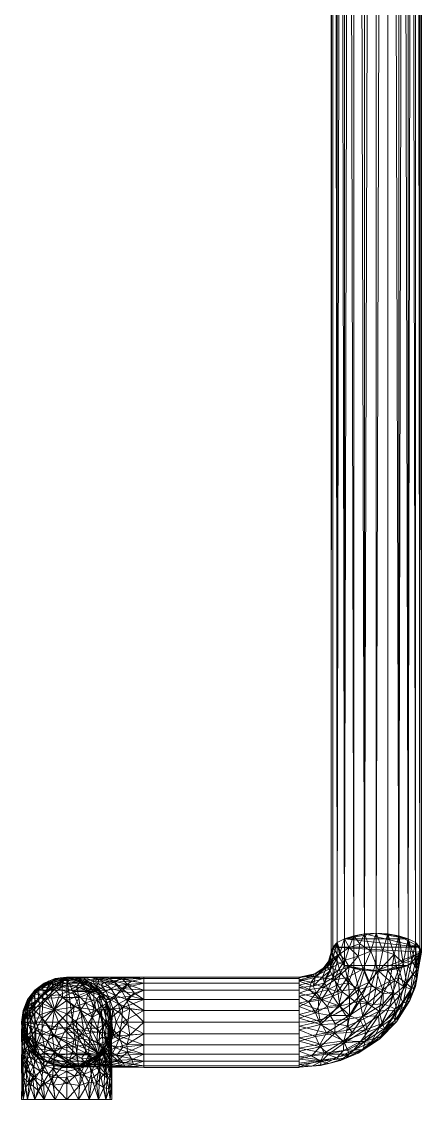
# Model space of a CAD drawing. Header units: inches. Extents: x -3033 to -2408, y 63 to 603.
# Drawn here: x -2909.86 to -2894.36, y 324.79 to 366.55 of the extents above; entities that cross this region are included whole.
import ezdxf

# ---------------------------------------------------------------- set-up
doc = ezdxf.new("R2010")
doc.units = ezdxf.units.IN
doc.header["$MEASUREMENT"] = 0
doc.layers.add('P-PIPE', color=3, linetype='Continuous', lineweight=9)
doc.layers.add('P-PIPE-CNTR', color=3, linetype='Continuous', lineweight=9)

# ---------------------------------------------------------------- blocks, each defined once
blk = doc.blocks.new('Elbow - Welded - Generic - Standard-1086409-07 - Penthouse Level')
at = {"layer": 'P-PIPE'}
mesh = blk.add_polyface(dxfattribs=at)
corners = [(-1.75, 2.992), (-1.916, 2.371), (-2.371, 1.916), (-2.992, 1.75), (-2.992, 1.69, 0.453), (-2.992, 1.516, 0.875), (-2.992, 1.237, 1.237), (-2.992, 0.875, 1.516), (-2.992, 0.453, 1.69), (-2.992, 0, 1.75), (-2.992, -0.453, 1.69), (-2.992, -0.875, 1.516), (-2.992, -1.237, 1.237), (-2.992, -1.516, 0.875), (-2.992, -1.69, 0.453), (-2.992, -1.75), (-1.527, -1.518), (-0.205, -0.844), (0.844, 0.205), (1.518, 1.527), (1.75, 2.992), (1.69, 2.992, 0.453), (1.516, 2.992, 0.875), (1.237, 2.992, 1.237), (0.875, 2.992, 1.516), (0.453, 2.992, 1.69), (0, 2.992, 1.75), (-0.453, 2.992, 1.69), (-0.875, 2.992, 1.516), (-1.237, 2.992, 1.237), (-1.516, 2.992, 0.875), (-1.69, 2.992, 0.453), (-0.122, 0.122, 1.387), (-1.118, 1.118, 1.716), (-1.733, 1.733, 1.262), (-1.259, -1.185, 0.849), (1.185, 1.259, 0.849), (0.09, 1.419, 1.686), (-1.419, -0.09, 1.686), (-2.018, 2.018, 0.674), (-0.704, 2.041, 1.673), (-2.041, 0.704, 1.673), (-1.926, -1.046, 1.288), (1.046, 1.926, 1.288), (-2.023, -1.565, 0.533), (1.565, 2.023, 0.533), (-1.432, 2.362, 1.161), (-2.362, 1.432, 1.161), (-0.208, 2.229, 1.747), (-2.229, 0.208, 1.747), (-2.173, -0.69, 1.567), (-1.093, -0.527, 1.431), (0.69, 2.173, 1.567), (0.527, 1.093, 1.431), (-1.201, 1.965, 1.484), (-1.965, 1.201, 1.484), (-2.175, -1.382, 0.969), (1.382, 2.175, 0.969), (-0.412, -0.577, 1.034), (0.525, 0.235, 0.938), (0.257, 2.252, 1.717), (-2.252, -0.257, 1.717), (-2.093, 2.093, 0.318), (-2.449, 1.795, 0.499), (-2.327, 1.682, 0.862), (-1.795, 2.449, 0.499), (-1.682, 2.327, 0.862), (-0.514, 1.476, 1.748), (-0.815, 0.619, 1.735), (-2.131, -1.614), (1.614, 2.131), (-1.497, 0.51, 1.747), (0.13, -0.468, 0.53), (-1.906, 1.888, 0.989), (-0.866, -1.181), (-0.61, -1.036, 0.463), (1.181, 0.866), (1.036, 0.61, 0.463), (-1.268, -1.381, 0.378), (1.381, 1.268, 0.378), (-0.635, 0.174, 1.612), (-0.017, 0.713, 1.579), (-1.051, 2.527, 1.439), (-2.527, 1.051, 1.439), (-0.303, 0.908, 1.701), (0.632, -0.005, 0.369), (0.32, -0.32), (0.735, 0.271, 0.656), (0.896, 0.715, 0.879), (0.647, 0.735, 1.183), (0.264, 0.229, 1.195), (0.086, -0.192, 1), (0.262, 0.569, 1.388), (0.857, 1.318, 1.269), (-0.639, 2.592, 1.642), (-2.592, 0.639, 1.642), (-1.146, -0.887, 1.168), (-1.055, 1.605, 1.64), (-1.487, 1.487, 1.522), (-1.604, 1.056, 1.64), (-0.519, -0.359, 1.299), (-0.347, -0.753, 0.726)]
mesh.append_faces([[corners[k] for k in face] for face in [(13, 56, 12), (16, 44, 69), (14, 44, 13), (26, 60, 25), (31, 66, 30), (2, 62, 1), (1, 65, 0), (17, 75, 74), (30, 46, 29), (11, 50, 10), (70, 45, 19), (76, 77, 18), (19, 79, 76), (86, 72, 17)]], dxfattribs={"vtx0": -1, "vtx1": -1})
mesh.append_faces([[corners[k] for k in face] for face in [(89, 59, 88), (14, 69, 44), (49, 41, 95), (56, 13, 44), (90, 91, 59), (93, 53, 89), (42, 50, 11), (41, 49, 71), (41, 55, 83), (97, 40, 54), (27, 94, 48), (100, 58, 91), (46, 54, 82), (47, 64, 5), (67, 33, 68), (39, 63, 64), (40, 67, 48), (34, 47, 55), (66, 73, 46), (24, 52, 43), (39, 62, 63), (45, 57, 36), (38, 71, 49), (45, 70, 21), (84, 80, 81), (57, 45, 22), (54, 46, 34), (76, 79, 77), (96, 51, 42), (38, 50, 51), (99, 97, 98), (1, 62, 65), (31, 65, 66), (52, 53, 93), (35, 42, 56), (77, 79, 36), (64, 73, 39), (40, 97, 67), (60, 48, 37), (61, 49, 9), (38, 68, 71), (51, 50, 42), (61, 50, 38), (96, 42, 35), (51, 100, 80), (60, 52, 25), (53, 52, 37), (81, 53, 37), (90, 59, 89), (34, 55, 98), (40, 94, 82), (47, 6, 83), (99, 33, 97), (35, 56, 44), (42, 12, 56), (23, 43, 57), (36, 57, 43), (78, 35, 44), (18, 77, 85), (59, 91, 72), (59, 87, 88), (48, 60, 26), (52, 60, 37), (50, 61, 10), (49, 61, 38), (65, 62, 39), (2, 63, 62), (64, 63, 4), (73, 47, 34), (65, 39, 66), (66, 39, 73), (30, 66, 46), (33, 99, 71), (37, 48, 67), (80, 68, 38), (67, 68, 84), (33, 71, 68), (101, 35, 75), (72, 86, 85), (47, 73, 64), (73, 34, 46), (74, 75, 78), (17, 72, 75), (101, 75, 72), (45, 79, 19), (87, 72, 85), (35, 78, 75), (16, 78, 44), (36, 79, 45), (51, 80, 38), (81, 80, 32), (81, 32, 92), (84, 81, 37), (46, 82, 29), (40, 82, 54), (83, 7, 95), (47, 83, 55), (67, 84, 37), (80, 84, 68), (87, 85, 77), (88, 77, 36), (72, 87, 59), (77, 88, 87), (43, 93, 36), (88, 36, 93), (90, 92, 32), (92, 89, 53), (100, 91, 90), (100, 90, 32), (91, 58, 101), (89, 92, 90), (81, 92, 53), (93, 89, 88), (52, 93, 43), (82, 94, 28), (48, 94, 40), (49, 95, 8), (83, 95, 41), (35, 58, 96), (100, 96, 58), (98, 97, 54), (67, 97, 33), (34, 98, 54), (98, 55, 99), (55, 41, 99), (71, 99, 41), (80, 100, 32), (96, 100, 51), (91, 101, 72), (35, 101, 58)]], dxfattribs={"vtx0": -1, "vtx1": -1, "vtx2": -1})
mesh.append_faces([[corners[k] for k in face] for face in [(42, 11, 12), (78, 16, 74), (47, 5, 6), (61, 9, 10), (57, 22, 23), (43, 23, 24), (45, 21, 22), (52, 24, 25), (82, 28, 29), (94, 27, 28), (64, 4, 5), (65, 31, 0)]], dxfattribs={"vtx0": -1, "vtx2": -1})
mesh.append_faces([[corners[k] for k in face] for face in [(7, 8, 95), (3, 4, 63), (6, 7, 83), (26, 27, 48), (8, 9, 49), (2, 3, 63), (86, 18, 85)]], dxfattribs={"vtx1": -1, "vtx2": -1})
mesh.append_faces([[corners[k] for k in face] for face in [(14, 15, 69), (70, 20, 21)]], dxfattribs={"vtx2": -1})
mesh = blk.add_polyface(dxfattribs=at)
corners = [(1.75, 2.992), (1.518, 1.527), (0.844, 0.205), (-0.205, -0.844), (-1.527, -1.518), (-2.992, -1.75), (-2.992, -1.69, -0.453), (-2.992, -1.516, -0.875), (-2.992, -1.237, -1.237), (-2.992, -0.875, -1.516), (-2.992, -0.453, -1.69), (-2.992, 0, -1.75), (-2.992, 0.453, -1.69), (-2.992, 0.875, -1.516), (-2.992, 1.237, -1.237), (-2.992, 1.516, -0.875), (-2.992, 1.69, -0.453), (-2.992, 1.75), (-2.371, 1.916), (-1.916, 2.371), (-1.75, 2.992), (-1.69, 2.992, -0.453), (-1.516, 2.992, -0.875), (-1.237, 2.992, -1.237), (-0.875, 2.992, -1.516), (-0.453, 2.992, -1.69), (0, 2.992, -1.75), (0.453, 2.992, -1.69), (0.875, 2.992, -1.516), (1.237, 2.992, -1.237), (1.516, 2.992, -0.875), (1.69, 2.992, -0.453), (-0.427, 0.427, -1.63), (-1.449, 1.449, -1.552), (0.813, 1.049, -1.193), (-1.049, -0.813, -1.193), (-2.007, 2.007, -0.71), (-1.608, 0.342, -1.75), (-0.342, 1.608, -1.75), (-2.123, 1.512, -1.198), (0.649, 1.857, -1.545), (1.334, 1.843, -0.927), (-1.857, -0.649, -1.545), (-1.843, -1.334, -0.927), (-1.499, 2.154, -1.193), (-2.166, 0.679, -1.666), (-0.679, 2.166, -1.666), (1.072, 2.137, -1.309), (0.251, 2.181, -1.714), (0.115, 1.236, -1.652), (1.585, 2.16, -0.553), (1.305, 1.143, -0.47), (-2.137, -1.072, -1.309), (-2.181, -0.251, -1.714), (-1.236, -0.115, -1.652), (-0.703, -1.031, -0.62), (0.161, -0.161, -0.955), (-2.16, -1.585, -0.553), (-2.09, 2.09, -0.339), (-2.352, 1.073, -1.457), (-1.073, 2.352, -1.457), (0.227, 0.613, -1.429), (-0.437, -0.173, -1.38), (-1.789, 2.441, -0.528), (-1.672, 2.321, -0.882), (-2.441, 1.789, -0.528), (-2.322, 1.67, -0.885), (-1.862, 1.88, -1.041), (-2.131, -1.614), (1.614, 2.131), (-1.688, 1.714, -1.305), (-1.909, 1.33, -1.431), (-1.785, 1.029, -1.609), (-1.039, 1.09, -1.73), (-1.597, 0.732, -1.717), (-1.328, 1.948, -1.417), (-1.036, 1.809, -1.601), (-0.759, 1.604, -1.712), (-2.351, 0.198, -1.745), (-0.198, 2.351, -1.745), (-1.394, -1.376, -0.556), (-0.866, -1.181), (0.121, -0.5, -0.469), (0.779, 0.291, -0.594), (-0.612, 0.875, -1.739), (-0.563, -1.055, -0.279), (-0.941, 0.35, -1.714), (-1.106, 0.653, -1.75), (-2.611, 1.387, -1.123), (0.703, 2.511, -1.588), (1.403, 2.503, -1.008), (-2.511, -0.703, -1.588), (-2.503, -1.403, -1.008), (-1.385, 2.63, -1.12), (1.181, 0.866), (1.092, 1.055, -0.852), (0.694, 0.482, -0.954), (0.314, 0.282, -1.19), (-1.162, -1.101, -0.916), (-0.512, -0.729, -0.934), (0.454, 1.214, -1.509), (-1.118, -0.503, -1.454), (0.32, -0.32)]
mesh.append_faces([[corners[k] for k in face] for face in [(15, 88, 14), (12, 78, 11), (18, 65, 17), (7, 57, 6), (26, 79, 25), (27, 48, 26), (25, 46, 24), (2, 51, 94), (81, 85, 3), (16, 66, 15), (68, 57, 4), (4, 80, 81), (102, 83, 2)]], dxfattribs={"vtx0": -1, "vtx1": -1})
mesh.append_faces([[corners[k] for k in face] for face in [(70, 67, 44), (37, 78, 45), (44, 67, 64), (65, 18, 58), (25, 79, 46), (72, 59, 71), (32, 49, 61), (86, 87, 84), (59, 45, 13), (57, 7, 92), (43, 52, 98), (57, 68, 6), (34, 47, 41), (91, 52, 9), (63, 64, 36), (98, 52, 35), (41, 50, 51), (90, 47, 29), (42, 53, 54), (65, 66, 16), (101, 54, 62), (57, 43, 80), (67, 70, 39), (48, 27, 89), (99, 82, 55), (47, 40, 89), (85, 82, 3), (72, 33, 73), (61, 49, 100), (41, 51, 95), (49, 38, 48), (53, 42, 91), (41, 90, 50), (24, 46, 60), (34, 40, 47), (36, 66, 65), (76, 77, 73), (58, 63, 36), (70, 44, 75), (45, 72, 74), (49, 48, 40), (79, 48, 38), (100, 34, 61), (49, 32, 84), (50, 31, 69), (51, 50, 1), (35, 52, 42), (92, 52, 43), (78, 53, 11), (84, 32, 86), (37, 54, 53), (54, 32, 62), (98, 99, 55), (61, 62, 32), (41, 95, 34), (43, 98, 80), (65, 58, 36), (88, 59, 14), (39, 70, 71), (75, 76, 33), (93, 60, 44), (97, 34, 96), (56, 99, 62), (62, 61, 97), (62, 35, 101), (19, 63, 58), (21, 64, 63), (93, 64, 22), (67, 66, 36), (88, 66, 39), (66, 67, 39), (36, 64, 67), (75, 44, 60), (39, 71, 59), (70, 33, 71), (72, 71, 33), (73, 33, 76), (59, 72, 45), (84, 73, 38), (45, 74, 37), (72, 73, 74), (87, 74, 73), (76, 60, 46), (33, 70, 75), (60, 76, 75), (76, 46, 77), (46, 38, 77), (38, 73, 77), (45, 78, 12), (53, 78, 37), (48, 79, 26), (46, 79, 38), (85, 80, 55), (4, 57, 80), (83, 82, 56), (83, 102, 82), (95, 96, 34), (83, 51, 2), (49, 84, 38), (32, 54, 86), (80, 85, 81), (82, 85, 55), (54, 37, 86), (87, 86, 37), (74, 87, 37), (73, 84, 87), (66, 88, 15), (59, 88, 39), (47, 89, 28), (48, 89, 40), (50, 90, 30), (47, 90, 41), (53, 91, 10), (52, 91, 42), (52, 92, 8), (57, 92, 43), (60, 93, 23), (64, 93, 44), (51, 83, 95), (96, 95, 83), (83, 56, 96), (97, 96, 56), (62, 97, 56), (34, 97, 61), (99, 98, 35), (80, 98, 55), (62, 99, 35), (82, 99, 56), (49, 40, 100), (34, 100, 40), (35, 42, 101), (54, 101, 42)]], dxfattribs={"vtx0": -1, "vtx1": -1, "vtx2": -1})
mesh.append_faces([[corners[k] for k in face] for face in [(45, 12, 13), (52, 8, 9), (92, 7, 8), (91, 9, 10), (50, 30, 31), (60, 23, 24), (50, 69, 1), (53, 10, 11), (64, 21, 22), (65, 16, 17), (51, 1, 94)]], dxfattribs={"vtx0": -1, "vtx2": -1})
mesh.append_faces([[corners[k] for k in face] for face in [(29, 30, 90), (13, 14, 59), (18, 19, 58), (20, 21, 63), (28, 29, 47), (22, 23, 93), (27, 28, 89), (19, 20, 63), (102, 3, 82)]], dxfattribs={"vtx1": -1, "vtx2": -1})
mesh.append_faces([[corners[k] for k in face] for face in [(31, 0, 69), (68, 5, 6)]], dxfattribs={"vtx2": -1})
mesh = blk.add_polyface(dxfattribs=at)
corners = [(1.75, 2.992), (1.69, 2.992, -0.453), (1.516, 2.992, -0.875), (1.237, 2.992, -1.237), (0.875, 2.992, -1.516), (0.453, 2.992, -1.69), (0, 2.992, -1.75), (-0.453, 2.992, -1.69), (-0.875, 2.992, -1.516), (-1.237, 2.992, -1.237), (-1.516, 2.992, -0.875), (-1.69, 2.992, -0.453), (-1.75, 2.992), (-1.69, 2.992, 0.453), (-1.516, 2.992, 0.875), (-1.237, 2.992, 1.237), (-0.875, 2.992, 1.516), (-0.453, 2.992, 1.69), (0, 2.992, 1.75), (0.453, 2.992, 1.69), (0.875, 2.992, 1.516), (1.237, 2.992, 1.237), (1.516, 2.992, 0.875), (1.69, 2.992, 0.453)]
mesh.append_faces([[corners[k] for k in face] for face in [(9, 6, 7, 8), (20, 18, 19), (13, 11, 12)]], dxfattribs={"vtx0": -1})
mesh.append_faces([[corners[k] for k in face] for face in [(13, 0, 6, 9)]], dxfattribs={"vtx0": -1, "vtx1": -1, "vtx2": -1, "vtx3": -1})
mesh.append_faces([[corners[k] for k in face] for face in [(20, 23, 17, 18)]], dxfattribs={"vtx0": -1, "vtx1": -1, "vtx3": -1})
mesh.append_faces([[corners[k] for k in face] for face in [(5, 6, 0), (23, 0, 13)]], dxfattribs={"vtx1": -1, "vtx2": -1})
mesh.append_faces([[corners[k] for k in face] for face in [(9, 10, 11, 13), (3, 4, 5, 0), (13, 14, 15, 23), (15, 16, 17, 23)]], dxfattribs={"vtx2": -1, "vtx3": -1})
mesh.append_faces([[corners[k] for k in face] for face in [(0, 1, 2, 3), (20, 21, 22, 23)]], dxfattribs={"vtx3": -1})
mesh = blk.add_polyface(dxfattribs=at)
corners = [(-2.992, -1.75), (-2.992, -1.69, 0.453), (-2.992, -1.516, 0.875), (-2.992, -1.237, 1.237), (-2.992, -0.875, 1.516), (-2.992, -0.453, 1.69), (-2.992, 0, 1.75), (-2.992, 0.453, 1.69), (-2.992, 0.875, 1.516), (-2.992, 1.237, 1.237), (-2.992, 1.516, 0.875), (-2.992, 1.69, 0.453), (-2.992, 1.75), (-2.992, 1.69, -0.453), (-2.992, 1.516, -0.875), (-2.992, 1.237, -1.237), (-2.992, 0.875, -1.516), (-2.992, 0.453, -1.69), (-2.992, 0, -1.75), (-2.992, -0.453, -1.69), (-2.992, -0.875, -1.516), (-2.992, -1.237, -1.237), (-2.992, -1.516, -0.875), (-2.992, -1.69, -0.453)]
mesh.append_faces([[corners[k] for k in face] for face in [(11, 0, 9, 10)]], dxfattribs={"vtx0": -1, "vtx1": -1})
mesh.append_faces([[corners[k] for k in face] for face in [(7, 1, 4)]], dxfattribs={"vtx0": -1, "vtx1": -1, "vtx2": -1})
mesh.append_faces([[corners[k] for k in face] for face in [(15, 18, 0, 11)]], dxfattribs={"vtx0": -1, "vtx1": -1, "vtx2": -1, "vtx3": -1})
mesh.append_faces([[corners[k] for k in face] for face in [(0, 18, 19)]], dxfattribs={"vtx0": -1, "vtx2": -1})
mesh.append_faces([[corners[k] for k in face] for face in [(9, 0, 1, 7)]], dxfattribs={"vtx0": -1, "vtx2": -1, "vtx3": -1})
mesh.append_faces([[corners[k] for k in face] for face in [(17, 18, 15, 16), (12, 13, 11)]], dxfattribs={"vtx1": -1})
mesh.append_faces([[corners[k] for k in face] for face in [(22, 23, 0, 21), (7, 8, 9), (2, 3, 4, 1)]], dxfattribs={"vtx2": -1})
mesh.append_faces([[corners[k] for k in face] for face in [(13, 14, 15, 11), (19, 20, 21, 0)]], dxfattribs={"vtx2": -1, "vtx3": -1})
mesh.append_faces([[corners[k] for k in face] for face in [(4, 5, 6, 7)]], dxfattribs={"vtx3": -1})

msp = doc.modelspace()

# ---------------------------------------------------------------- linework, layer by layer
at = {"layer": 'P-PIPE-CNTR', "color": 1}
for p, q in [((-2896.106, 330.499, 1194.06), (-2896.106, 486.122, 1122.111)), ((-2896.106, 330.499, 1194.06), (-2896.106, 486.122, 1122.111)), ((-2908.106, 327.784, 1243.008), (-2908.106, 327.784, 1198.307)), ((-2908.106, 327.784, 1243.008), (-2908.106, 327.784, 1198.307)), ((-2905.114, 327.784, 1195.315), (-2899.098, 327.784, 1195.315)), ((-2905.114, 327.784, 1195.315), (-2899.098, 327.784, 1195.315))]:
    msp.add_line(p, q, dxfattribs=at)
at = {"layer": 'P-PIPE-CNTR', "color": 1, "extrusion": (0, 0.419649, 0.907686)}
msp.add_arc((2899.098, 201.097, 1222.525), 2.992, 90, 180, dxfattribs=at)
at = {"layer": 'P-PIPE-CNTR', "color": 1, "extrusion": (1, 0, 0)}
msp.add_arc((324.791, 1243.008, -2908.106), 2.992, 0, 90, dxfattribs=at)
at = {"layer": 'P-PIPE-CNTR', "color": 1, "extrusion": (0, -1, 0)}
msp.add_arc((-2905.114, 1198.307, -327.784), 2.992, 180, 270, dxfattribs=at)

# ---------------------------------------------------------------- block references
at = {"layer": 'P-PIPE', "color": 1, "extrusion": (0, 0.419649, 0.907686), "rotation": 180}
msp.add_blockref('Elbow - Welded - Generic - Standard-1086409-07 - Penthouse Level', (2896.106, 204.089, 1222.525), dxfattribs=at)
at = {"layer": 'P-PIPE', "color": 1, "extrusion": (1, 0, 0), "rotation": 90}
msp.add_blockref('Elbow - Welded - Generic - Standard-1086409-07 - Penthouse Level', (327.784, 1246, -2908.106), dxfattribs=at)
at = {"layer": 'P-PIPE', "color": 1, "extrusion": (0, -1, 0), "rotation": 270}
msp.add_blockref('Elbow - Welded - Generic - Standard-1086409-07 - Penthouse Level', (-2908.106, 1195.315, -327.784), dxfattribs=at)

# ---------------------------------------------------------------- meshes
at = {"layer": 'P-PIPE', "color": 1}
mesh = msp.add_polyface(dxfattribs=at)
corners = [(-2897.856, 330.499, 1194.06), (-2897.797, 330.69, 1194.471), (-2897.622, 330.867, 1194.854), (-2897.344, 331.019, 1195.183), (-2896.981, 331.135, 1195.435), (-2896.559, 331.209, 1195.594), (-2896.106, 331.234, 1195.648), (-2896.106, 486.856, 1123.699), (-2896.559, 486.831, 1123.645), (-2896.981, 486.758, 1123.487), (-2897.344, 486.641, 1123.234), (-2897.622, 486.489, 1122.905), (-2897.797, 486.312, 1122.522), (-2897.856, 486.122, 1122.111)]
mesh.append_faces([[corners[k] for k in face] for face in [(0, 12, 13)]], dxfattribs={"vtx0": -1, "color": 1})
mesh.append_faces([[corners[k] for k in face] for face in [(5, 7, 8), (9, 3, 4), (10, 2, 3), (12, 0, 1)]], dxfattribs={"vtx0": -1, "vtx2": -1, "color": 1})
mesh.append_faces([[corners[k] for k in face] for face in [(6, 7, 5)]], dxfattribs={"vtx1": -1, "color": 1})
mesh.append_faces([[corners[k] for k in face] for face in [(9, 10, 3), (10, 11, 2)]], dxfattribs={"vtx1": -1, "vtx2": -1, "color": 1})
mesh.append_faces([[corners[k] for k in face] for face in [(8, 9, 4, 5), (11, 12, 1, 2)]], dxfattribs={"vtx1": -1, "vtx3": -1, "color": 1})
mesh = msp.add_polyface(dxfattribs=at)
corners = [(-2896.106, 331.234, 1195.648), (-2895.653, 331.209, 1195.594), (-2895.231, 331.135, 1195.435), (-2894.869, 331.019, 1195.183), (-2894.591, 330.867, 1194.854), (-2894.416, 330.69, 1194.471), (-2894.356, 330.499, 1194.06), (-2894.356, 486.122, 1122.111), (-2894.416, 486.312, 1122.522), (-2894.591, 486.489, 1122.905), (-2894.869, 486.641, 1123.234), (-2895.231, 486.758, 1123.487), (-2895.653, 486.831, 1123.645), (-2896.106, 486.856, 1123.699)]
mesh.append_faces([[corners[k] for k in face] for face in [(0, 12, 13)]], dxfattribs={"vtx0": -1, "color": 1})
mesh.append_faces([[corners[k] for k in face] for face in [(6, 8, 5)]], dxfattribs={"vtx0": -1, "vtx1": -1, "color": 1})
mesh.append_faces([[corners[k] for k in face] for face in [(9, 3, 4), (10, 2, 3), (12, 0, 1)]], dxfattribs={"vtx0": -1, "vtx2": -1, "color": 1})
mesh.append_faces([[corners[k] for k in face] for face in [(7, 8, 6)]], dxfattribs={"vtx1": -1, "color": 1})
mesh.append_faces([[corners[k] for k in face] for face in [(9, 10, 3), (10, 11, 2)]], dxfattribs={"vtx1": -1, "vtx2": -1, "color": 1})
mesh.append_faces([[corners[k] for k in face] for face in [(8, 9, 4, 5), (11, 12, 1, 2)]], dxfattribs={"vtx1": -1, "vtx3": -1, "color": 1})
mesh = msp.add_polyface(dxfattribs=at)
corners = [(-2896.106, 329.765, 1192.471), (-2896.559, 329.79, 1192.525), (-2896.981, 329.863, 1192.684), (-2897.344, 329.98, 1192.936), (-2897.622, 330.132, 1193.265), (-2897.797, 330.309, 1193.649), (-2897.856, 330.499, 1194.06), (-2897.856, 486.122, 1122.111), (-2897.797, 485.932, 1121.7), (-2897.622, 485.755, 1121.317), (-2897.344, 485.603, 1120.988), (-2896.981, 485.486, 1120.735), (-2896.559, 485.413, 1120.577), (-2896.106, 485.388, 1120.522)]
mesh.append_faces([[corners[k] for k in face] for face in [(5, 8, 4), (2, 11, 1)]], dxfattribs={"vtx0": -1, "vtx1": -1, "color": 1})
mesh.append_faces([[corners[k] for k in face] for face in [(4, 8, 9), (9, 3, 4), (1, 11, 12), (10, 2, 3)]], dxfattribs={"vtx0": -1, "vtx2": -1, "color": 1})
mesh.append_faces([[corners[k] for k in face] for face in [(7, 8, 5, 6)]], dxfattribs={"vtx1": -1, "color": 1})
mesh.append_faces([[corners[k] for k in face] for face in [(9, 10, 3), (10, 11, 2)]], dxfattribs={"vtx1": -1, "vtx2": -1, "color": 1})
mesh.append_faces([[corners[k] for k in face] for face in [(12, 13, 0, 1)]], dxfattribs={"vtx3": -1, "color": 1})
mesh = msp.add_polyface(dxfattribs=at)
corners = [(-2894.356, 330.499, 1194.06), (-2894.416, 330.309, 1193.649), (-2894.591, 330.132, 1193.265), (-2894.869, 329.98, 1192.936), (-2895.231, 329.863, 1192.684), (-2895.653, 329.79, 1192.525), (-2896.106, 329.765, 1192.471), (-2896.106, 485.388, 1120.522), (-2895.653, 485.413, 1120.577), (-2895.231, 485.486, 1120.735), (-2894.869, 485.603, 1120.988), (-2894.591, 485.755, 1121.317), (-2894.416, 485.932, 1121.7), (-2894.356, 486.122, 1122.111)]
mesh.append_faces([[corners[k] for k in face] for face in [(5, 8, 4), (2, 11, 1)]], dxfattribs={"vtx0": -1, "vtx1": -1, "color": 1})
mesh.append_faces([[corners[k] for k in face] for face in [(4, 8, 9), (9, 3, 4), (1, 11, 12), (10, 2, 3)]], dxfattribs={"vtx0": -1, "vtx2": -1, "color": 1})
mesh.append_faces([[corners[k] for k in face] for face in [(7, 8, 5, 6)]], dxfattribs={"vtx1": -1, "color": 1})
mesh.append_faces([[corners[k] for k in face] for face in [(9, 10, 3), (10, 11, 2)]], dxfattribs={"vtx1": -1, "vtx2": -1, "color": 1})
mesh.append_faces([[corners[k] for k in face] for face in [(12, 13, 0, 1)]], dxfattribs={"vtx3": -1, "color": 1})
mesh = msp.add_polyface(dxfattribs=at)
corners = [(-2894.356, 330.499, 1194.06), (-2894.416, 330.69, 1194.471), (-2894.591, 330.867, 1194.854), (-2894.869, 331.019, 1195.183), (-2895.231, 331.135, 1195.435), (-2895.653, 331.209, 1195.594), (-2896.106, 331.234, 1195.648), (-2896.559, 331.209, 1195.594), (-2896.981, 331.135, 1195.435), (-2897.344, 331.019, 1195.183), (-2897.622, 330.867, 1194.854), (-2897.797, 330.69, 1194.471), (-2897.856, 330.499, 1194.06), (-2897.797, 330.309, 1193.649), (-2897.622, 330.132, 1193.265), (-2897.344, 329.98, 1192.936), (-2896.981, 329.863, 1192.684), (-2896.559, 329.79, 1192.525), (-2896.106, 329.765, 1192.471), (-2895.653, 329.79, 1192.525), (-2895.231, 329.863, 1192.684), (-2894.869, 329.98, 1192.936), (-2894.591, 330.132, 1193.265), (-2894.416, 330.309, 1193.649)]
mesh.append_faces([[corners[k] for k in face] for face in [(10, 15, 9), (15, 10, 14)]], dxfattribs={"vtx0": -1, "vtx1": -1, "color": 1})
mesh.append_faces([[corners[k] for k in face] for face in [(14, 10, 12), (6, 9, 3), (2, 22, 0), (15, 18, 21)]], dxfattribs={"vtx0": -1, "vtx1": -1, "vtx2": -1, "color": 1})
mesh.append_faces([[corners[k] for k in face] for face in [(9, 15, 21, 3)]], dxfattribs={"vtx0": -1, "vtx1": -1, "vtx2": -1, "vtx3": -1, "color": 1})
mesh.append_faces([[corners[k] for k in face] for face in [(9, 6, 7), (22, 2, 3)]], dxfattribs={"vtx0": -1, "vtx2": -1, "color": 1})
mesh.append_faces([[corners[k] for k in face] for face in [(11, 12, 10), (8, 9, 7), (13, 14, 12), (16, 17, 15), (20, 21, 19)]], dxfattribs={"vtx1": -1, "color": 1})
mesh.append_faces([[corners[k] for k in face] for face in [(17, 18, 15), (18, 19, 21), (21, 22, 3), (5, 6, 3)]], dxfattribs={"vtx1": -1, "vtx2": -1, "color": 1})
mesh.append_faces([[corners[k] for k in face] for face in [(3, 4, 5), (0, 1, 2), (22, 23, 0)]], dxfattribs={"vtx2": -1, "color": 1})
mesh = msp.add_polyface(dxfattribs=at)
corners = [(-2906.356, 327.784, 1243.008), (-2906.416, 328.236, 1243.008), (-2906.591, 328.659, 1243.008), (-2906.869, 329.021, 1243.008), (-2907.231, 329.299, 1243.008), (-2907.653, 329.474, 1243.008), (-2908.106, 329.534, 1243.008), (-2908.559, 329.474, 1243.008), (-2908.981, 329.299, 1243.008), (-2909.344, 329.021, 1243.008), (-2909.622, 328.659, 1243.008), (-2909.797, 328.236, 1243.008), (-2909.856, 327.784, 1243.008), (-2909.797, 327.331, 1243.008), (-2909.622, 326.909, 1243.008), (-2909.344, 326.546, 1243.008), (-2908.981, 326.268, 1243.008), (-2908.559, 326.093, 1243.008), (-2908.106, 326.034, 1243.008), (-2907.653, 326.093, 1243.008), (-2907.231, 326.268, 1243.008), (-2906.869, 326.546, 1243.008), (-2906.591, 326.909, 1243.008), (-2906.416, 327.331, 1243.008)]
mesh.append_faces([[corners[k] for k in face] for face in [(3, 22, 2)]], dxfattribs={"vtx0": -1, "vtx1": -1, "color": 1})
mesh.append_faces([[corners[k] for k in face] for face in [(15, 21, 9, 10)]], dxfattribs={"vtx0": -1, "vtx1": -1, "vtx3": -1, "color": 1})
mesh.append_faces([[corners[k] for k in face] for face in [(23, 0, 22), (17, 18, 16)]], dxfattribs={"vtx1": -1, "color": 1})
mesh.append_faces([[corners[k] for k in face] for face in [(21, 22, 3, 9), (14, 15, 10, 12)]], dxfattribs={"vtx1": -1, "vtx2": -1, "vtx3": -1, "color": 1})
mesh.append_faces([[corners[k] for k in face] for face in [(20, 21, 15, 16), (3, 4, 8, 9)]], dxfattribs={"vtx1": -1, "vtx3": -1, "color": 1})
mesh.append_faces([[corners[k] for k in face] for face in [(4, 5, 6), (12, 13, 14), (10, 11, 12)]], dxfattribs={"vtx2": -1, "color": 1})
mesh.append_faces([[corners[k] for k in face] for face in [(18, 19, 20, 16), (0, 1, 2, 22), (6, 7, 8, 4)]], dxfattribs={"vtx2": -1, "vtx3": -1, "color": 1})
mesh = msp.add_polyface(dxfattribs=at)
corners = [(-2906.356, 327.784, 1198.307), (-2906.416, 327.331, 1198.307), (-2906.591, 326.909, 1198.307), (-2906.869, 326.546, 1198.307), (-2907.231, 326.268, 1198.307), (-2907.653, 326.093, 1198.307), (-2908.106, 326.034, 1198.307), (-2908.559, 326.093, 1198.307), (-2908.981, 326.268, 1198.307), (-2909.344, 326.546, 1198.307), (-2909.622, 326.909, 1198.307), (-2909.797, 327.331, 1198.307), (-2909.856, 327.784, 1198.307), (-2909.797, 328.236, 1198.307), (-2909.622, 328.659, 1198.307), (-2909.344, 329.021, 1198.307), (-2908.981, 329.299, 1198.307), (-2908.559, 329.474, 1198.307), (-2908.106, 329.534, 1198.307), (-2907.653, 329.474, 1198.307), (-2907.231, 329.299, 1198.307), (-2906.869, 329.021, 1198.307), (-2906.591, 328.659, 1198.307), (-2906.416, 328.236, 1198.307)]
mesh.append_faces([[corners[k] for k in face] for face in [(0, 22, 23), (18, 16, 17), (8, 6, 7)]], dxfattribs={"vtx0": -1, "color": 1})
mesh.append_faces([[corners[k] for k in face] for face in [(22, 2, 21), (16, 21, 15)]], dxfattribs={"vtx0": -1, "vtx1": -1, "color": 1})
mesh.append_faces([[corners[k] for k in face] for face in [(3, 9, 15)]], dxfattribs={"vtx0": -1, "vtx1": -1, "vtx2": -1, "color": 1})
mesh.append_faces([[corners[k] for k in face] for face in [(9, 3, 4, 8)]], dxfattribs={"vtx0": -1, "vtx2": -1, "color": 1})
mesh.append_faces([[corners[k] for k in face] for face in [(21, 2, 3, 15)]], dxfattribs={"vtx0": -1, "vtx2": -1, "vtx3": -1, "color": 1})
mesh.append_faces([[corners[k] for k in face] for face in [(20, 21, 16, 18)]], dxfattribs={"vtx1": -1, "vtx2": -1, "vtx3": -1, "color": 1})
mesh.append_faces([[corners[k] for k in face] for face in [(9, 10, 14, 15)]], dxfattribs={"vtx1": -1, "vtx3": -1, "color": 1})
mesh.append_faces([[corners[k] for k in face] for face in [(18, 19, 20), (12, 13, 14)]], dxfattribs={"vtx2": -1, "color": 1})
mesh.append_faces([[corners[k] for k in face] for face in [(0, 1, 2, 22), (4, 5, 6, 8), (10, 11, 12, 14)]], dxfattribs={"vtx2": -1, "vtx3": -1, "color": 1})
mesh = msp.add_polyface(dxfattribs=at)
corners = [(-2909.856, 327.784, 1243.008), (-2909.797, 328.236, 1243.008), (-2909.622, 328.659, 1243.008), (-2909.344, 329.021, 1243.008), (-2908.981, 329.299, 1243.008), (-2908.559, 329.474, 1243.008), (-2908.106, 329.534, 1243.008), (-2908.106, 329.534, 1198.307), (-2908.559, 329.474, 1198.307), (-2908.981, 329.299, 1198.307), (-2909.344, 329.021, 1198.307), (-2909.622, 328.659, 1198.307), (-2909.797, 328.236, 1198.307), (-2909.856, 327.784, 1198.307)]
mesh.append_faces([[corners[k] for k in face] for face in [(7, 8, 5, 6)]], dxfattribs={"vtx1": -1, "color": 1})
mesh.append_faces([[corners[k] for k in face] for face in [(8, 9, 4, 5), (3, 4, 9, 10), (11, 12, 1, 2), (2, 3, 10, 11)]], dxfattribs={"vtx1": -1, "vtx3": -1, "color": 1})
mesh.append_faces([[corners[k] for k in face] for face in [(12, 13, 0, 1)]], dxfattribs={"vtx3": -1, "color": 1})
mesh = msp.add_polyface(dxfattribs=at)
corners = [(-2908.106, 329.534, 1243.008), (-2907.653, 329.474, 1243.008), (-2907.231, 329.299, 1243.008), (-2906.869, 329.021, 1243.008), (-2906.591, 328.659, 1243.008), (-2906.416, 328.236, 1243.008), (-2906.356, 327.784, 1243.008), (-2906.356, 327.784, 1198.307), (-2906.416, 328.236, 1198.307), (-2906.591, 328.659, 1198.307), (-2906.869, 329.021, 1198.307), (-2907.231, 329.299, 1198.307), (-2907.653, 329.474, 1198.307), (-2908.106, 329.534, 1198.307)]
mesh.append_faces([[corners[k] for k in face] for face in [(8, 9, 4, 5), (3, 4, 9, 10), (11, 12, 1, 2), (2, 3, 10, 11)]], dxfattribs={"vtx1": -1, "vtx3": -1, "color": 1})
mesh.append_faces([[corners[k] for k in face] for face in [(6, 7, 8, 5)]], dxfattribs={"vtx2": -1, "color": 1})
mesh.append_faces([[corners[k] for k in face] for face in [(12, 13, 0, 1)]], dxfattribs={"vtx3": -1, "color": 1})
mesh = msp.add_polyface(dxfattribs=at)
corners = [(-2905.114, 326.034, 1195.315), (-2905.114, 326.093, 1195.768), (-2905.114, 326.268, 1196.19), (-2905.114, 326.546, 1196.553), (-2905.114, 326.909, 1196.831), (-2905.114, 327.331, 1197.006), (-2905.114, 327.784, 1197.065), (-2905.114, 328.236, 1197.006), (-2905.114, 328.659, 1196.831), (-2905.114, 329.021, 1196.553), (-2905.114, 329.299, 1196.19), (-2905.114, 329.474, 1195.768), (-2905.114, 329.534, 1195.315), (-2905.114, 329.474, 1194.862), (-2905.114, 329.299, 1194.44), (-2905.114, 329.021, 1194.078), (-2905.114, 328.659, 1193.8), (-2905.114, 328.236, 1193.625), (-2905.114, 327.784, 1193.565), (-2905.114, 327.331, 1193.625), (-2905.114, 326.909, 1193.8), (-2905.114, 326.546, 1194.078), (-2905.114, 326.268, 1194.44), (-2905.114, 326.093, 1194.862)]
mesh.append_faces([[corners[k] for k in face] for face in [(4, 1, 2, 3), (13, 11, 12)]], dxfattribs={"vtx0": -1, "color": 1})
mesh.append_faces([[corners[k] for k in face] for face in [(18, 6, 16, 17)]], dxfattribs={"vtx0": -1, "vtx1": -1, "color": 1})
mesh.append_faces([[corners[k] for k in face] for face in [(4, 20, 23), (8, 11, 16)]], dxfattribs={"vtx0": -1, "vtx1": -1, "vtx2": -1, "color": 1})
mesh.append_faces([[corners[k] for k in face] for face in [(13, 15, 16, 11)]], dxfattribs={"vtx0": -1, "vtx2": -1, "vtx3": -1, "color": 1})
mesh.append_faces([[corners[k] for k in face] for face in [(22, 23, 20, 21), (14, 15, 13)]], dxfattribs={"vtx1": -1, "color": 1})
mesh.append_faces([[corners[k] for k in face] for face in [(18, 19, 20, 4), (23, 0, 1, 4), (4, 5, 6, 18), (6, 7, 8, 16)]], dxfattribs={"vtx2": -1, "vtx3": -1, "color": 1})
mesh.append_faces([[corners[k] for k in face] for face in [(8, 9, 10, 11)]], dxfattribs={"vtx3": -1, "color": 1})
mesh = msp.add_polyface(dxfattribs=at)
corners = [(-2905.114, 329.534, 1195.315), (-2905.114, 329.474, 1195.768), (-2905.114, 329.299, 1196.19), (-2905.114, 329.021, 1196.553), (-2905.114, 328.659, 1196.831), (-2905.114, 328.236, 1197.006), (-2905.114, 327.784, 1197.065), (-2899.098, 327.784, 1197.065), (-2899.098, 328.236, 1197.006), (-2899.098, 328.659, 1196.831), (-2899.098, 329.021, 1196.553), (-2899.098, 329.299, 1196.19), (-2899.098, 329.474, 1195.768), (-2899.098, 329.534, 1195.315)]
mesh.append_faces([[corners[k] for k in face] for face in [(7, 8, 5, 6)]], dxfattribs={"vtx1": -1, "color": 1})
mesh.append_faces([[corners[k] for k in face] for face in [(8, 9, 4, 5), (3, 4, 9, 10), (11, 12, 1, 2), (2, 3, 10, 11)]], dxfattribs={"vtx1": -1, "vtx3": -1, "color": 1})
mesh.append_faces([[corners[k] for k in face] for face in [(12, 13, 0, 1)]], dxfattribs={"vtx3": -1, "color": 1})
mesh = msp.add_polyface(dxfattribs=at)
corners = [(-2905.114, 327.784, 1193.565), (-2905.114, 328.236, 1193.625), (-2905.114, 328.659, 1193.8), (-2905.114, 329.021, 1194.078), (-2905.114, 329.299, 1194.44), (-2905.114, 329.474, 1194.862), (-2905.114, 329.534, 1195.315), (-2899.098, 329.534, 1195.315), (-2899.098, 329.474, 1194.862), (-2899.098, 329.299, 1194.44), (-2899.098, 329.021, 1194.078), (-2899.098, 328.659, 1193.8), (-2899.098, 328.236, 1193.625), (-2899.098, 327.784, 1193.565)]
mesh.append_faces([[corners[k] for k in face] for face in [(7, 8, 5, 6)]], dxfattribs={"vtx1": -1, "color": 1})
mesh.append_faces([[corners[k] for k in face] for face in [(8, 9, 4, 5), (3, 4, 9, 10), (11, 12, 1, 2), (2, 3, 10, 11)]], dxfattribs={"vtx1": -1, "vtx3": -1, "color": 1})
mesh.append_faces([[corners[k] for k in face] for face in [(12, 13, 0, 1)]], dxfattribs={"vtx3": -1, "color": 1})
mesh = msp.add_polyface(dxfattribs=at)
corners = [(-2899.098, 326.034, 1195.315), (-2899.098, 326.093, 1194.862), (-2899.098, 326.268, 1194.44), (-2899.098, 326.546, 1194.078), (-2899.098, 326.909, 1193.8), (-2899.098, 327.331, 1193.625), (-2899.098, 327.784, 1193.565), (-2899.098, 328.236, 1193.625), (-2899.098, 328.659, 1193.8), (-2899.098, 329.021, 1194.078), (-2899.098, 329.299, 1194.44), (-2899.098, 329.474, 1194.862), (-2899.098, 329.534, 1195.315), (-2899.098, 329.474, 1195.768), (-2899.098, 329.299, 1196.19), (-2899.098, 329.021, 1196.553), (-2899.098, 328.659, 1196.831), (-2899.098, 328.236, 1197.006), (-2899.098, 327.784, 1197.065), (-2899.098, 327.331, 1197.006), (-2899.098, 326.909, 1196.831), (-2899.098, 326.546, 1196.553), (-2899.098, 326.268, 1196.19), (-2899.098, 326.093, 1195.768)]
mesh.append_faces([[corners[k] for k in face] for face in [(4, 1, 2, 3), (11, 9, 10), (18, 16, 17), (8, 6, 7)]], dxfattribs={"vtx0": -1, "color": 1})
mesh.append_faces([[corners[k] for k in face] for face in [(8, 13, 16)]], dxfattribs={"vtx0": -1, "vtx1": -1, "vtx2": -1, "color": 1})
mesh.append_faces([[corners[k] for k in face] for face in [(20, 1, 4, 6), (18, 6, 8, 16)]], dxfattribs={"vtx0": -1, "vtx1": -1, "vtx2": -1, "vtx3": -1, "color": 1})
mesh.append_faces([[corners[k] for k in face] for face in [(22, 23, 20, 21), (12, 13, 11)]], dxfattribs={"vtx1": -1, "color": 1})
mesh.append_faces([[corners[k] for k in face] for face in [(8, 9, 11, 13)]], dxfattribs={"vtx1": -1, "vtx2": -1, "vtx3": -1, "color": 1})
mesh.append_faces([[corners[k] for k in face] for face in [(4, 5, 6), (14, 15, 16, 13)]], dxfattribs={"vtx2": -1, "color": 1})
mesh.append_faces([[corners[k] for k in face] for face in [(23, 0, 1, 20), (18, 19, 20, 6)]], dxfattribs={"vtx2": -1, "vtx3": -1, "color": 1})
mesh = msp.add_polyface(dxfattribs=at)
corners = [(-2908.106, 326.034, 1243.008), (-2908.559, 326.093, 1243.008), (-2908.981, 326.268, 1243.008), (-2909.344, 326.546, 1243.008), (-2909.622, 326.909, 1243.008), (-2909.797, 327.331, 1243.008), (-2909.856, 327.784, 1243.008), (-2909.856, 327.784, 1198.307), (-2909.797, 327.331, 1198.307), (-2909.622, 326.909, 1198.307), (-2909.344, 326.546, 1198.307), (-2908.981, 326.268, 1198.307), (-2908.559, 326.093, 1198.307), (-2908.106, 326.034, 1198.307)]
mesh.append_faces([[corners[k] for k in face] for face in [(7, 8, 5, 6)]], dxfattribs={"vtx1": -1, "color": 1})
mesh.append_faces([[corners[k] for k in face] for face in [(8, 9, 4, 5), (3, 4, 9, 10), (11, 12, 1, 2), (2, 3, 10, 11)]], dxfattribs={"vtx1": -1, "vtx3": -1, "color": 1})
mesh.append_faces([[corners[k] for k in face] for face in [(12, 13, 0, 1)]], dxfattribs={"vtx3": -1, "color": 1})
mesh = msp.add_polyface(dxfattribs=at)
corners = [(-2906.356, 327.784, 1243.008), (-2906.416, 327.331, 1243.008), (-2906.591, 326.909, 1243.008), (-2906.869, 326.546, 1243.008), (-2907.231, 326.268, 1243.008), (-2907.653, 326.093, 1243.008), (-2908.106, 326.034, 1243.008), (-2908.106, 326.034, 1198.307), (-2907.653, 326.093, 1198.307), (-2907.231, 326.268, 1198.307), (-2906.869, 326.546, 1198.307), (-2906.591, 326.909, 1198.307), (-2906.416, 327.331, 1198.307), (-2906.356, 327.784, 1198.307)]
mesh.append_faces([[corners[k] for k in face] for face in [(7, 8, 5, 6)]], dxfattribs={"vtx1": -1, "color": 1})
mesh.append_faces([[corners[k] for k in face] for face in [(8, 9, 4, 5), (3, 4, 9, 10), (11, 12, 1, 2), (2, 3, 10, 11)]], dxfattribs={"vtx1": -1, "vtx3": -1, "color": 1})
mesh.append_faces([[corners[k] for k in face] for face in [(12, 13, 0, 1)]], dxfattribs={"vtx3": -1, "color": 1})
mesh = msp.add_polyface(dxfattribs=at)
corners = [(-2905.114, 327.784, 1197.065), (-2905.114, 327.331, 1197.006), (-2905.114, 326.909, 1196.831), (-2905.114, 326.546, 1196.553), (-2905.114, 326.268, 1196.19), (-2905.114, 326.093, 1195.768), (-2905.114, 326.034, 1195.315), (-2899.098, 326.034, 1195.315), (-2899.098, 326.093, 1195.768), (-2899.098, 326.268, 1196.19), (-2899.098, 326.546, 1196.553), (-2899.098, 326.909, 1196.831), (-2899.098, 327.331, 1197.006), (-2899.098, 327.784, 1197.065)]
mesh.append_faces([[corners[k] for k in face] for face in [(7, 8, 5, 6)]], dxfattribs={"vtx1": -1, "color": 1})
mesh.append_faces([[corners[k] for k in face] for face in [(8, 9, 4, 5), (3, 4, 9, 10), (11, 12, 1, 2), (2, 3, 10, 11)]], dxfattribs={"vtx1": -1, "vtx3": -1, "color": 1})
mesh.append_faces([[corners[k] for k in face] for face in [(12, 13, 0, 1)]], dxfattribs={"vtx3": -1, "color": 1})
mesh = msp.add_polyface(dxfattribs=at)
corners = [(-2905.114, 326.034, 1195.315), (-2905.114, 326.093, 1194.862), (-2905.114, 326.268, 1194.44), (-2905.114, 326.546, 1194.078), (-2905.114, 326.909, 1193.8), (-2905.114, 327.331, 1193.625), (-2905.114, 327.784, 1193.565), (-2899.098, 327.784, 1193.565), (-2899.098, 327.331, 1193.625), (-2899.098, 326.909, 1193.8), (-2899.098, 326.546, 1194.078), (-2899.098, 326.268, 1194.44), (-2899.098, 326.093, 1194.862), (-2899.098, 326.034, 1195.315)]
mesh.append_faces([[corners[k] for k in face] for face in [(7, 8, 5, 6)]], dxfattribs={"vtx1": -1, "color": 1})
mesh.append_faces([[corners[k] for k in face] for face in [(8, 9, 4, 5), (3, 4, 9, 10), (11, 12, 1, 2), (2, 3, 10, 11)]], dxfattribs={"vtx1": -1, "vtx3": -1, "color": 1})
mesh.append_faces([[corners[k] for k in face] for face in [(12, 13, 0, 1)]], dxfattribs={"vtx3": -1, "color": 1})

doc.saveas('drawing.dxf')
